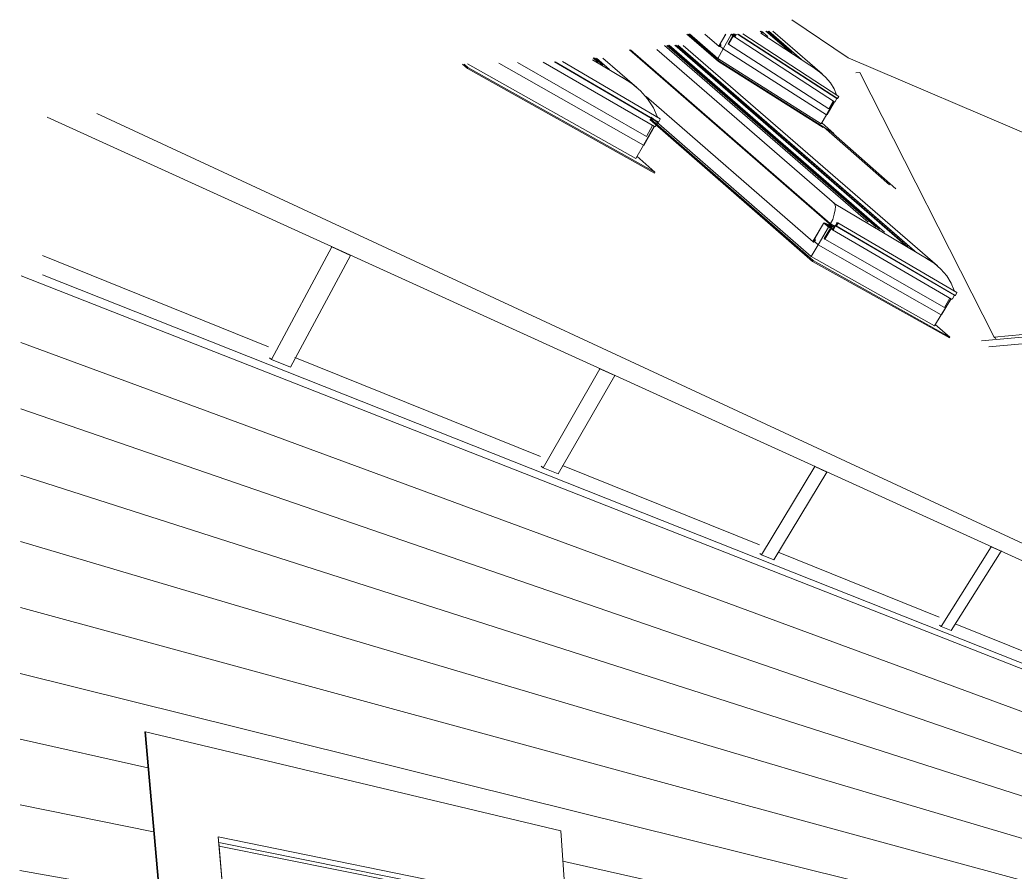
# Model space of a CAD drawing. Header units: inches. Extents: x 490.8 to 498.2, y -67.1 to -6.9.
# Drawn here: x 490.7844 to 491.1488, y -7.1748 to -6.8628 of the extents above; entities that cross this region are included whole.
import ezdxf

# ---------------------------------------------------------------- set-up
doc = ezdxf.new("R2010")
doc.units = ezdxf.units.IN
doc.header["$MEASUREMENT"] = 0
for name, color, linetype, lineweight in [('A-GLAZ', 151, 'Continuous', 13), ('A-ROOF', 132, 'Continuous', 13), ('A-ROOF-OTLN', 132, 'Continuous', 9), ('A-WALL', 113, 'Continuous', 13), ('A-WALL-PATT', 111, 'Continuous', 13), ('S-BEAM', 12, 'Continuous', 9)]:
    doc.layers.add(name, color=color, linetype=linetype, lineweight=lineweight)

# ---------------------------------------------------------------- blocks, each defined once
blk = doc.blocks.new('FP_9-Entry')
at = {"layer": 'A-WALL-PATT', "lineweight": 9}
for p, q in [((490.78488, -6.95643), (491.25107, -7.13967)), ((490.78483, -6.98085), (491.2558, -7.15455)), ((490.78478, -7.00521), (491.25616, -7.16767)), ((490.78473, -7.02952), (491.25652, -7.18073)), ((490.78469, -7.05377), (491.22985, -7.18573)), ((490.78464, -7.07797), (491.19003, -7.18841)), ((490.78459, -7.10211), (491.14428, -7.19148)), ((490.78454, -7.1262), (490.83133, -7.13671)), ((490.7845, -7.15023), (490.83337, -7.16004)), ((490.98327, -7.17083), (491.09114, -7.19505)), ((490.78445, -7.17421), (490.8354, -7.18322))]:
    blk.add_line(p, q, dxfattribs=at)

msp = doc.modelspace()

# ---------------------------------------------------------------- linework, layer by layer
at = {"layer": 'A-GLAZ'}
for p, q in [((491.05549, -6.86686), (491.05636, -6.86761)), ((491.05573, -6.86759), (491.07641, -6.8812)), ((491.05823, -6.86888), (491.05589, -6.86686)), ((491.06599, -6.87414), (491.05757, -6.86686)), ((491.05779, -6.86682), (491.06706, -6.87484)), ((491.05843, -6.86687), (491.06993, -6.87682)), ((491.05859, -6.86691), (491.07058, -6.87729)), ((491.06009, -6.8669), (491.07818, -6.88254)), ((491.02864, -6.86793), (491.04024, -6.878)), ((491.04038, -6.87776), (491.02905, -6.86793)), ((491.02959, -6.86786), (491.03994, -6.87685)), ((491.04489, -6.86812), (491.04194, -6.87333)), ((491.04545, -6.86848), (491.04372, -6.87153)), ((491.0439, -6.87168), (491.04556, -6.86874)), ((491.04489, -6.86812), (491.04469, -6.86794)), ((491.04481, -6.86792), (491.04545, -6.86848)), ((491.04545, -6.86848), (491.04489, -6.86812)), ((491.04609, -6.8687), (491.04519, -6.86792)), ((491.04571, -6.8687), (491.046, -6.86896)), ((491.08269, -6.89272), (491.04603, -6.86898)), ((491.04604, -6.86812), (491.04633, -6.86831)), ((491.04665, -6.86793), (491.04624, -6.86867)), ((491.0463, -6.86889), (491.04685, -6.86793)), ((491.04716, -6.86793), (491.08356, -6.89159)), ((491.08375, -6.89159), (491.04735, -6.86793)), ((491.04912, -6.8679), (491.08422, -6.89077)), ((491.08109, -6.93731), (491.00802, -6.87373)), ((491.01769, -6.8736), (491.08263, -6.93004)), ((491.09494, -6.93681), (491.02045, -6.87209)), ((491.09787, -6.93863), (491.02128, -6.8721)), ((491.02162, -6.87204), (491.09915, -6.93939)), ((491.10099, -6.94053), (491.02214, -6.87203)), ((491.1083, -6.94506), (491.02421, -6.87204)), ((491.02455, -6.87198), (491.06771, -6.90946)), ((491.02526, -6.87205), (491.11196, -6.94733)), ((491.02537, -6.87212), (491.11224, -6.94755)), ((491.02731, -6.87208), (491.12035, -6.95286)), ((491.04194, -6.87333), (491.03994, -6.87685)), ((491.04077, -6.87231), (491.04194, -6.87333)), ((491.04194, -6.87333), (491.04077, -6.87231)), ((491.04194, -6.87333), (491.07978, -6.89748)), ((491.07978, -6.89748), (491.04194, -6.87333)), ((491.04372, -6.87153), (491.0439, -6.87168)), ((491.08063, -6.89526), (491.0439, -6.87168)), ((490.95977, -6.87855), (491.0127, -6.90867)), ((491.0127, -6.90867), (490.95977, -6.87855)), ((491.0138, -6.90547), (490.96661, -6.87839)), ((491.01672, -6.9018), (490.97607, -6.87819)), ((490.98015, -6.87808), (491.01794, -6.90015)), ((491.01822, -6.90016), (490.98043, -6.87809)), ((490.98314, -6.87802), (491.01887, -6.89896)), ((490.99407, -6.87734), (491.00644, -6.8847)), ((490.99619, -6.87831), (490.99431, -6.87668)), ((490.99477, -6.87661), (490.9979, -6.87933)), ((490.99556, -6.87679), (491.00032, -6.88095)), ((490.99792, -6.87673), (491.01027, -6.88749)), ((491.03994, -6.87685), (491.07785, -6.9008)), ((491.04038, -6.87776), (491.04024, -6.878)), ((491.04024, -6.878), (491.07854, -6.90215)), ((491.08246, -6.90431), (491.04038, -6.87776)), ((490.94648, -6.879), (490.94829, -6.88059)), ((490.94848, -6.88023), (490.94709, -6.87901)), ((490.94827, -6.87885), (490.94828, -6.87886)), ((490.94829, -6.87885), (490.94828, -6.87886)), ((490.94828, -6.87886), (491.00999, -6.91348)), ((490.94848, -6.88023), (490.94829, -6.88059)), ((490.94829, -6.88059), (491.01673, -6.91884)), ((491.01692, -6.91852), (490.94848, -6.88023)), ((491.08259, -6.89266), (491.07978, -6.89748)), ((491.08224, -6.89249), (491.08063, -6.89526)), ((491.08356, -6.89159), (491.08295, -6.89263)), ((491.08374, -6.89159), (491.08356, -6.89159)), ((491.08423, -6.89086), (491.08382, -6.89157)), ((491.01511, -6.89928), (491.07465, -6.95121)), ((491.07483, -6.95091), (491.01535, -6.89904)), ((491.01558, -6.89839), (491.07413, -6.94945)), ((491.01794, -6.90015), (491.01709, -6.90167)), ((491.01782, -6.89831), (491.01779, -6.89816)), ((491.01821, -6.90015), (491.01794, -6.90015)), ((491.01889, -6.89909), (491.01831, -6.90013)), ((491.07785, -6.9008), (491.07978, -6.89748)), ((491.08246, -6.90431), (491.07799, -6.90044)), ((491.01662, -6.90171), (491.0127, -6.90867)), ((491.01606, -6.90145), (491.0138, -6.90547)), ((491.01609, -6.90142), (491.01606, -6.90145)), ((491.08232, -6.90454), (491.08246, -6.90431)), ((491.00999, -6.91348), (491.0127, -6.90867)), ((491.06771, -6.90946), (491.10956, -6.94581)), ((491.01692, -6.91852), (491.01026, -6.9127)), ((491.01673, -6.91884), (491.01692, -6.91852)), ((491.08254, -6.92998), (491.11747, -6.95076)), ((491.08023, -6.9365), (491.08012, -6.93669)), ((491.08188, -6.93611), (491.0813, -6.9371)), ((491.0805, -6.93863), (491.0767, -6.94509)), ((491.0805, -6.93863), (491.07874, -6.9371)), ((491.08117, -6.93902), (491.07895, -6.9428)), ((491.07916, -6.93727), (491.08117, -6.93902)), ((491.07917, -6.94299), (491.08131, -6.93935)), ((491.08199, -6.93931), (491.08003, -6.93761)), ((491.08117, -6.93902), (491.0805, -6.93863)), ((491.0827, -6.93825), (491.0811, -6.93732)), ((491.0815, -6.93931), (491.08188, -6.93964)), ((491.08178, -6.93827), (491.08239, -6.93862)), ((491.12552, -6.965), (491.08192, -6.93967)), ((491.08291, -6.93803), (491.08218, -6.93927)), ((491.08226, -6.93955), (491.08307, -6.93818)), ((491.08307, -6.93818), (491.08332, -6.93818)), ((491.08307, -6.93818), (491.12663, -6.96361)), ((491.08366, -6.93732), (491.08333, -6.93789)), ((491.12687, -6.96362), (491.08333, -6.93819)), ((491.08353, -6.93705), (491.08342, -6.93717)), ((491.08342, -6.93816), (491.08397, -6.93722)), ((491.08361, -6.93739), (491.08344, -6.93729)), ((491.08346, -6.9373), (491.08366, -6.93732)), ((491.08346, -6.9373), (491.08361, -6.93739)), ((491.08392, -6.93709), (491.08353, -6.93705)), ((491.08395, -6.9371), (491.12746, -6.96261)), ((491.07527, -6.94384), (491.0767, -6.94509)), ((491.0767, -6.94509), (491.07527, -6.94384)), ((491.07895, -6.9428), (491.07917, -6.94299)), ((491.12289, -6.96809), (491.07917, -6.94299)), ((491.0767, -6.94509), (491.07413, -6.94945)), ((491.0767, -6.94509), (491.12177, -6.97074)), ((491.12177, -6.97074), (491.0767, -6.94509)), ((491.07413, -6.94945), (491.11931, -6.9748)), ((491.07483, -6.95091), (491.07465, -6.95121)), ((491.07465, -6.95121), (491.12476, -6.97922)), ((491.12492, -6.97894), (491.07483, -6.95091)), ((491.12647, -6.962), (491.12645, -6.96187)), ((491.12533, -6.96486), (491.12177, -6.97074)), ((491.12495, -6.96469), (491.12289, -6.96809)), ((491.12497, -6.96466), (491.12495, -6.96469)), ((491.12663, -6.96361), (491.12585, -6.96489)), ((491.12686, -6.96361), (491.12663, -6.96361)), ((491.12748, -6.96272), (491.12695, -6.96359)), ((491.11931, -6.9748), (491.12177, -6.97074)), ((491.12492, -6.97894), (491.11954, -6.97425)), ((491.12476, -6.97922), (491.12492, -6.97894))]:
    msp.add_line(p, q, dxfattribs=at)
at = {"layer": 'A-GLAZ', "lineweight": 9}
for p, q in [((491.04047, -6.87247), (491.03522, -6.86792)), ((491.04282, -6.86796), (491.04046, -6.87214)), ((491.04051, -6.87218), (491.0429, -6.86796)), ((491.04557, -6.86789), (491.04602, -6.86828)), ((491.04583, -6.8679), (491.04586, -6.86791)), ((491.04586, -6.86791), (491.04602, -6.86828)), ((491.04609, -6.86822), (491.04595, -6.8679)), ((491.04602, -6.86828), (491.04609, -6.86822)), ((491.00766, -6.87366), (491.08172, -6.93811)), ((491.04108, -6.87186), (491.04069, -6.87234)), ((491.04073, -6.8724), (491.04113, -6.87192)), ((491.04081, -6.87162), (491.04108, -6.87186)), ((491.04113, -6.87192), (491.04108, -6.87186)), ((491.07487, -6.94408), (491.0137, -6.89078)), ((491.08259, -6.89267), (491.07989, -6.89732)), ((491.07994, -6.89735), (491.08264, -6.8927)), ((491.01672, -6.90173), (491.01295, -6.90842)), ((491.01304, -6.90847), (491.01683, -6.90173)), ((491.07863, -6.93729), (491.07487, -6.94369)), ((491.07494, -6.94373), (491.0787, -6.93733)), ((491.07889, -6.93721), (491.08164, -6.93821)), ((491.08172, -6.93811), (491.07895, -6.9371)), ((491.08106, -6.93798), (491.08183, -6.93865)), ((491.08164, -6.93821), (491.08183, -6.93865)), ((491.08192, -6.93856), (491.08172, -6.93811)), ((491.08183, -6.93865), (491.08192, -6.93856)), ((491.07565, -6.94331), (491.07514, -6.94391)), ((491.07519, -6.94397), (491.0757, -6.94337)), ((491.07532, -6.94302), (491.07565, -6.94331)), ((491.0757, -6.94337), (491.07565, -6.94331)), ((491.12191, -6.97048), (491.12533, -6.96483)), ((490.83018, -7.12351), (490.83046, -7.12349)), ((490.98254, -7.1597), (490.83046, -7.12349)), ((490.83046, -7.12349), (490.85157, -7.3647)), ((490.87167, -7.33557), (490.85705, -7.16194)), ((490.85705, -7.16194), (490.96682, -7.18431)), ((490.99436, -7.33784), (490.98254, -7.1597)), ((490.87144, -7.33184), (490.8573, -7.16395)), ((490.8573, -7.16395), (490.96542, -7.18575)), ((490.96391, -7.18668), (490.85736, -7.16535))]:
    msp.add_line(p, q, dxfattribs=at)
at = {"layer": 'A-GLAZ'}
for points in [[(491.04556, -6.86874, 0), (491.04558, -6.86871, 0), (491.0456, -6.86869, 0), (491.04563, -6.86868, 0), (491.04566, -6.86868, 0), (491.04568, -6.86869, 0), (491.04571, -6.8687, 0)], [(491.046, -6.86896, 0), (491.04605, -6.86899, 0), (491.04611, -6.86901, 0), (491.04616, -6.869, 0), (491.04622, -6.86898, 0), (491.04627, -6.86894, 0), (491.0463, -6.86889, 0)], [(491.04624, -6.86867, 0), (491.04622, -6.86869, 0), (491.04619, -6.86871, 0), (491.04617, -6.86872, 0), (491.04614, -6.86872, 0), (491.04611, -6.86872, 0), (491.04609, -6.8687, 0)], [(491.08343, -6.89022, 0), (491.08253, -6.88798, 0), (491.08117, -6.88576, 0), (491.07942, -6.88369, 0), (491.07736, -6.88186, 0), (491.07562, -6.88068, 0)], [(491.01779, -6.89816, 0), (491.01637, -6.89491, 0), (491.01427, -6.8917, 0), (491.01159, -6.88869, 0), (491.00847, -6.88604, 0), (491.00507, -6.88389, 0)], [(491.08228, -6.89245, 0), (491.08226, -6.89246, 0), (491.08224, -6.89249, 0)], [(491.08295, -6.89263, 0), (491.08291, -6.89268, 0), (491.08287, -6.89272, 0), (491.08282, -6.89274, 0), (491.08276, -6.89274, 0), (491.08271, -6.89273, 0), (491.08266, -6.8927, 0)], [(491.08382, -6.89157, 0), (491.08381, -6.89158, 0), (491.0838, -6.89159, 0), (491.08378, -6.8916, 0), (491.08377, -6.8916, 0), (491.08376, -6.8916, 0), (491.08374, -6.89159, 0)], [(491.08422, -6.89077, 0), (491.08422, -6.89077, 0), (491.08423, -6.89078, 0), (491.08423, -6.89079, 0), (491.08424, -6.8908, 0), (491.08424, -6.89082, 0), (491.08424, -6.89083, 0), (491.08424, -6.89085, 0), (491.08423, -6.89086, 0)], [(491.01831, -6.90013, 0), (491.0183, -6.90014, 0), (491.01828, -6.90016, 0), (491.01826, -6.90017, 0), (491.01824, -6.90017, 0), (491.01822, -6.90016, 0), (491.01822, -6.90016, 0)], [(491.01887, -6.89896, 0), (491.01887, -6.89896, 0), (491.01889, -6.89897, 0), (491.0189, -6.89899, 0), (491.0189, -6.89901, 0), (491.01891, -6.89903, 0), (491.01891, -6.89905, 0), (491.0189, -6.89907, 0), (491.01889, -6.89909, 0)], [(491.01709, -6.90167, 0), (491.01703, -6.90174, 0), (491.01697, -6.90179, 0), (491.01689, -6.90182, 0), (491.01682, -6.90182, 0), (491.01674, -6.9018, 0), (491.01671, -6.90179, 0)], [(491.0824, -6.92988, 0), (491.08278, -6.93024, 0), (491.083, -6.93109, 0), (491.08294, -6.93235, 0), (491.0826, -6.93395, 0), (491.08202, -6.93582, 0)], [(491.08202, -6.93582, 0), (491.08198, -6.93592, 0), (491.08193, -6.93601, 0), (491.08188, -6.93611, 0)], [(491.0813, -6.9371, 0), (491.08125, -6.93717, 0), (491.08121, -6.93723, 0), (491.08116, -6.93728, 0), (491.08113, -6.9373, 0), (491.0811, -6.93731, 0), (491.08108, -6.93729, 0)], [(491.08131, -6.93935, 0), (491.08134, -6.93932, 0), (491.08137, -6.93929, 0), (491.0814, -6.93928, 0), (491.08144, -6.93928, 0), (491.08147, -6.93929, 0), (491.0815, -6.93931, 0)], [(491.08188, -6.93964, 0), (491.08194, -6.93968, 0), (491.08201, -6.93969, 0), (491.08208, -6.93969, 0), (491.08215, -6.93966, 0), (491.08221, -6.93962, 0), (491.08226, -6.93955, 0)], [(491.08218, -6.93927, 0), (491.08215, -6.9393, 0), (491.08212, -6.93933, 0), (491.08209, -6.93934, 0), (491.08205, -6.93934, 0), (491.08202, -6.93933, 0), (491.082, -6.93933, 0)], [(491.08333, -6.93789, 0), (491.08325, -6.93786, 0), (491.08317, -6.93785, 0), (491.0831, -6.93787, 0), (491.08302, -6.9379, 0), (491.08296, -6.93796, 0), (491.08291, -6.93803, 0)], [(491.08332, -6.93818, 0), (491.08334, -6.93819, 0), (491.08335, -6.9382, 0), (491.08337, -6.9382, 0), (491.08339, -6.93819, 0), (491.0834, -6.93818, 0), (491.08342, -6.93816, 0)], [(491.08342, -6.93717, 0), (491.08341, -6.93718, 0), (491.0834, -6.9372, 0), (491.0834, -6.93722, 0), (491.08341, -6.93724, 0), (491.08341, -6.93726, 0), (491.08342, -6.93727, 0), (491.08343, -6.93729, 0), (491.08345, -6.93729, 0), (491.08346, -6.9373, 0)], [(491.08397, -6.93722, 0), (491.08398, -6.93721, 0), (491.08398, -6.93719, 0), (491.08398, -6.93717, 0), (491.08398, -6.93715, 0), (491.08397, -6.93713, 0), (491.08396, -6.93712, 0), (491.08395, -6.9371, 0), (491.08393, -6.9371, 0), (491.08392, -6.93709, 0)], [(491.12645, -6.96187, 0), (491.12538, -6.95917, 0), (491.12375, -6.95651, 0), (491.12163, -6.95403, 0), (491.11912, -6.95186, 0), (491.11635, -6.9501, 0)], [(491.12585, -6.96489, 0), (491.1258, -6.96495, 0), (491.12574, -6.96499, 0), (491.12568, -6.96502, 0), (491.12561, -6.96502, 0), (491.12554, -6.965, 0), (491.12552, -6.96499, 0)], [(491.12695, -6.96359, 0), (491.12694, -6.96361, 0), (491.12692, -6.96362, 0), (491.12691, -6.96363, 0), (491.12689, -6.96363, 0), (491.12687, -6.96362, 0), (491.12687, -6.96362, 0)], [(491.12746, -6.96261, 0), (491.12746, -6.96261, 0), (491.12748, -6.96262, 0), (491.12748, -6.96264, 0), (491.12749, -6.96265, 0), (491.12749, -6.96267, 0), (491.12749, -6.96269, 0), (491.12749, -6.96271, 0), (491.12748, -6.96272, 0)]]:
    msp.add_polyline3d(points, dxfattribs=at)
at = {"layer": 'A-GLAZ', "lineweight": 9}
for points in [[(491.04046, -6.87214, 0), (491.04043, -6.8722, 0), (491.04041, -6.87226, 0), (491.04041, -6.87232, 0), (491.04041, -6.87238, 0), (491.04043, -6.87242, 0), (491.04046, -6.87246, 0), (491.0405, -6.87249, 0), (491.04054, -6.8725, 0), (491.04059, -6.87249, 0), (491.04064, -6.87247, 0), (491.04069, -6.87244, 0), (491.04073, -6.8724, 0)], [(491.04069, -6.87234, 0), (491.04066, -6.87237, 0), (491.04063, -6.87239, 0), (491.0406, -6.8724, 0), (491.04057, -6.8724, 0), (491.04054, -6.87239, 0), (491.04052, -6.87238, 0), (491.0405, -6.87236, 0), (491.04049, -6.87233, 0), (491.04048, -6.87229, 0), (491.04049, -6.87225, 0), (491.0405, -6.87221, 0), (491.04051, -6.87218, 0)], [(491.07973, -6.8975, 0), (491.07977, -6.8975, 0), (491.07982, -6.89748, 0), (491.07986, -6.89744, 0), (491.0799, -6.8974, 0), (491.07994, -6.89735, 0)], [(491.07989, -6.89732, 0), (491.07986, -6.89735, 0), (491.07984, -6.89738, 0), (491.07981, -6.8974, 0)], [(491.01266, -6.90868, 0), (491.01272, -6.90869, 0), (491.01279, -6.90868, 0), (491.01286, -6.90865, 0), (491.01293, -6.9086, 0), (491.01299, -6.90854, 0), (491.01304, -6.90847, 0)], [(491.01295, -6.90842, 0), (491.01292, -6.90847, 0), (491.01288, -6.90851, 0), (491.01284, -6.90854, 0), (491.0128, -6.90855, 0), (491.01276, -6.90856, 0), (491.01272, -6.90855, 0)], [(491.07895, -6.9371, 0), (491.0789, -6.93709, 0), (491.07884, -6.9371, 0), (491.07878, -6.93713, 0), (491.07872, -6.93717, 0), (491.07867, -6.93722, 0), (491.07863, -6.93729, 0)], [(491.0787, -6.93733, 0), (491.07872, -6.93729, 0), (491.07876, -6.93726, 0), (491.07879, -6.93723, 0), (491.07883, -6.93721, 0), (491.07886, -6.93721, 0), (491.07889, -6.93721, 0)], [(491.07487, -6.94369, 0), (491.07483, -6.94376, 0), (491.07481, -6.94383, 0), (491.0748, -6.94391, 0), (491.07481, -6.94397, 0), (491.07483, -6.94403, 0), (491.07486, -6.94407, 0), (491.07491, -6.9441, 0), (491.07496, -6.94411, 0), (491.07502, -6.9441, 0), (491.07508, -6.94407, 0), (491.07514, -6.94403, 0), (491.07519, -6.94397, 0)], [(491.07514, -6.94391, 0), (491.07511, -6.94394, 0), (491.07507, -6.94397, 0), (491.07503, -6.94398, 0), (491.075, -6.94399, 0), (491.07496, -6.94398, 0), (491.07493, -6.94397, 0), (491.07491, -6.94394, 0), (491.0749, -6.94391, 0), (491.0749, -6.94386, 0), (491.0749, -6.94382, 0), (491.07492, -6.94377, 0), (491.07494, -6.94373, 0)], [(491.12185, -6.97055, 0), (491.12186, -6.97054, 0), (491.12191, -6.97048, 0)]]:
    msp.add_polyline3d(points, dxfattribs=at)
at = {"layer": 'A-ROOF'}
for p, q in [((491.06706, -6.86275), (491.0877, -6.87668)), ((491.0877, -6.87668), (491.29363, -6.96472)), ((491.09046, -6.88219), (491.09193, -6.88201)), ((491.09193, -6.88201), (491.14109, -6.97889)), ((491.35252, -7.15229), (490.79447, -6.89841)), ((490.81267, -6.89704), (491.35246, -7.14793)), ((491.14109, -6.97889), (491.29363, -6.96472)), ((491.14109, -6.97889), (491.14174, -6.97946))]:
    msp.add_line(p, q, dxfattribs=at)
at = {"layer": 'A-ROOF-OTLN'}
for p, q in [((490.7927, -6.94905), (490.87548, -6.98246)), ((491.34248, -7.17409), (490.79268, -6.95614)), ((491.13653, -6.98034), (491.30569, -6.96466)), ((491.30535, -6.96721), (491.13916, -6.98252)), ((490.88516, -6.98636), (490.97509, -7.02265)), ((490.98312, -7.02589), (491.05519, -7.05497)), ((491.062, -7.05772), (491.12099, -7.08152)), ((491.12687, -7.08389), (491.17602, -7.10373))]:
    msp.add_line(p, q, dxfattribs=at)
at = {"layer": 'A-WALL'}
msp.add_line((490.85129, -7.3647), (490.83018, -7.12351), dxfattribs=at)
at = {"layer": 'S-BEAM'}
for p, q in [((491.07866, -6.90195), (491.10275, -6.92313)), ((491.10517, -6.92463), (491.08115, -6.90352)), ((490.89868, -6.9459), (490.87655, -6.98713)), ((490.89851, -6.94574), (490.89868, -6.9459)), ((490.90552, -6.94901), (490.89868, -6.9459)), ((490.88347, -6.98989), (490.90552, -6.94901)), ((490.90552, -6.94901), (490.90534, -6.94885)), ((490.87655, -6.98713), (490.8758, -6.98646)), ((490.87655, -6.98713), (490.88347, -6.98989)), ((490.99678, -6.99052), (490.976, -7.0268)), ((490.99662, -6.99038), (490.99678, -6.99052)), ((491.0022, -6.99298), (490.99678, -6.99052)), ((490.9815, -7.029), (491.0022, -6.99298)), ((491.0022, -6.99298), (491.00204, -6.99284)), ((490.976, -7.0268), (490.97532, -7.0262)), ((490.976, -7.0268), (490.9815, -7.029)), ((491.07548, -7.02631), (491.05598, -7.0587)), ((491.07533, -7.02619), (491.07548, -7.02631)), ((491.07988, -7.02832), (491.07548, -7.02631)), ((491.06046, -7.06049), (491.07988, -7.02832)), ((491.07988, -7.02832), (491.07974, -7.02819)), ((491.14002, -7.05567), (491.12169, -7.08491)), ((491.13988, -7.05555), (491.14002, -7.05567)), ((491.14367, -7.05733), (491.14002, -7.05567)), ((491.14367, -7.05733), (491.14354, -7.05722)), ((491.05598, -7.0587), (491.05536, -7.05816)), ((491.05598, -7.0587), (491.06046, -7.06049)), ((491.12541, -7.0864), (491.14367, -7.05733)), ((491.12169, -7.08491), (491.12113, -7.08441)), ((491.12169, -7.08491), (491.12541, -7.0864))]:
    msp.add_line(p, q, dxfattribs=at)

# ---------------------------------------------------------------- block references
at = {"layer": 'A-WALL', "lineweight": 9}
msp.add_blockref('FP_9-Entry', (0, 0), dxfattribs=at)

doc.saveas('drawing.dxf')
